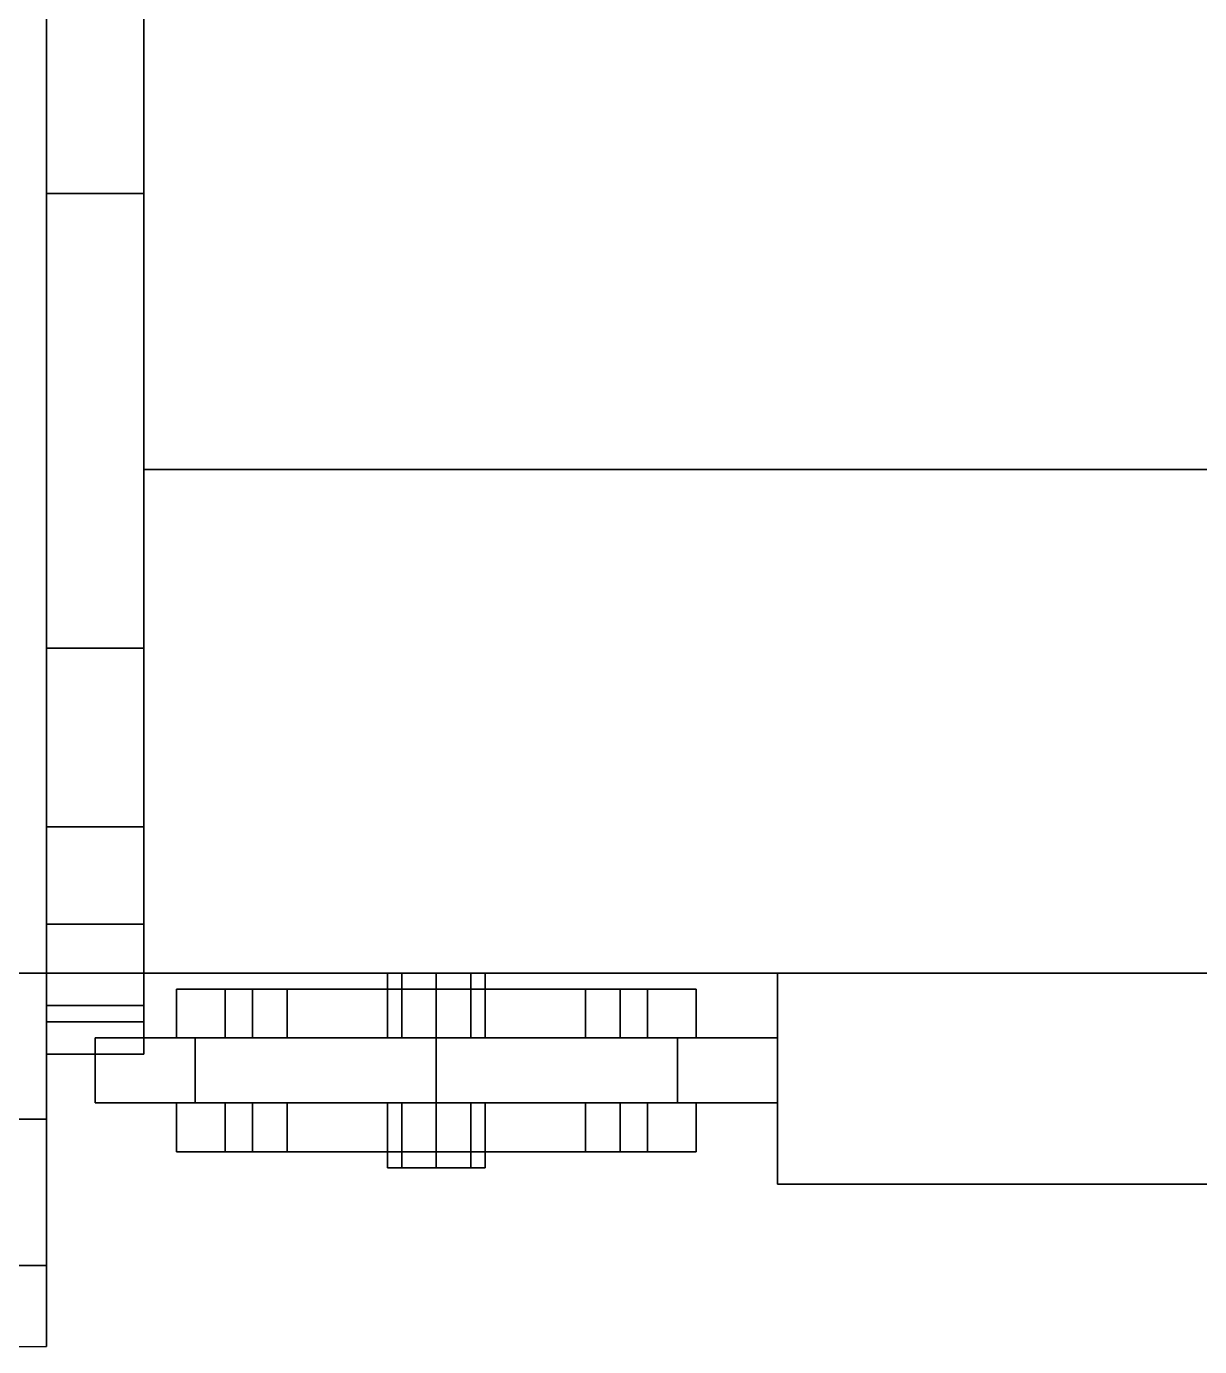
# Model space of a CAD drawing. Header units: millimetres. Extents: x -1.2 to 1.2, y -3.5 to 10.4.
# Drawn here: x -0.722 to 0, y -3.51 to -2.697 of the extents above; entities that cross this region are included whole.
import ezdxf

# ---------------------------------------------------------------- set-up
doc = ezdxf.new("R2010")
doc.units = ezdxf.units.MM
doc.layers.add('fenders', color=6, linetype='Continuous')
doc.layers.add('wheels', color=2, linetype='Continuous')

msp = doc.modelspace()

# ---------------------------------------------------------------- linework, layer by layer
at = {"extrusion": (-1, 0, 0)}
msp.add_line((-0.71, -2.48, 0.33), (-0.71, -2.97, 0.33), dxfattribs=at)
for points in [[(-0.71, -2.97, 0.33), (-0.71, -3.28, 0.66), (-0.71, 1.15, 1.03), (-0.71, 1.43, 0.33)], [(-0.71, -3.28, 0.66), (-0.71, -3.28, 0.91), (-0.71, -3.28, 0.91), (-0.71, 1.15, 1.03)], [(-0.71, -3.28, 0.91), (-0.71, -2.56, 1.03), (-0.71, 1.09332, 1.18587), (-0.71, 1.15, 1.03)], [(-0.65, -2.8, 0.2), (-0.71, -2.8, 0.2), (-0.71, -2.48, 0.33), (-0.65, -2.48, 0.33)], [(-0.71, -2.8, 0.2), (-0.71, -3.08, 0.2), (-0.71, -2.97, 0.33), (-0.71, -2.48, 0.33)], [(-0.65, -3.08, 0.2), (-0.65, -2.8, 0.2), (-0.65, -2.48, 0.33), (-0.65, -2.97, 0.33)], [(-0.65, -2.97, 0.33), (-0.65, -2.48, 0.33), (0.65, -2.48, 0.33), (0.65, -2.97, 0.33)], [(0.86, -2.56, 1.4), (-0.86, -2.56, 1.4), (-0.9, -3.28, 1.19), (0.9, -3.28, 1.19)], [(-0.65, -3.08, 0.2), (-0.71, -3.08, 0.2), (-0.71, -2.8, 0.2), (-0.65, -2.8, 0.2)], [(-0.71, -3.25, 0.29), (-0.71, -2.97, 0.33), (-0.71, -2.97, 0.33), (-0.71, -3.19, 0.25)], [(-0.71, -3.19, 0.25), (-0.71, -2.97, 0.33), (-0.71, -2.97, 0.33), (-0.71, -3.08, 0.2)], [(-0.71, -3.3, 0.36), (-0.71, -2.97, 0.33), (-0.71, -2.97, 0.33), (-0.71, -3.25, 0.29)], [(-0.71, -3.33, 0.43), (-0.71, -2.97, 0.33), (-0.71, -2.97, 0.33), (-0.71, -3.3, 0.36)], [(-0.71, -3.33, 0.55), (-0.71, -2.97, 0.33), (-0.71, -2.97, 0.33), (-0.71, -3.33, 0.43)], [(-0.71, -3.31, 0.62), (-0.71, -2.97, 0.33), (-0.71, -2.97, 0.33), (-0.71, -3.33, 0.55)], [(-0.71, -3.28, 0.66), (-0.71, -2.97, 0.33), (-0.71, -2.97, 0.33), (-0.71, -3.31, 0.62)], [(0.65, -3.28, 0.66), (-0.65, -3.28, 0.66), (-0.65, -2.97, 0.33), (0.65, -2.97, 0.33)], [(-0.65, -2.97, 0.33), (-0.65, -3.19, 0.25), (-0.65, -3.08, 0.2), (-0.65, -2.97, 0.33)], [(-0.65, -2.97, 0.33), (-0.65, -3.25, 0.29), (-0.65, -3.19, 0.25), (-0.65, -2.97, 0.33)], [(-0.65, -2.97, 0.33), (-0.65, -3.3, 0.36), (-0.65, -3.25, 0.29), (-0.65, -2.97, 0.33)], [(-0.65, -2.97, 0.33), (-0.65, -3.33, 0.43), (-0.65, -3.3, 0.36), (-0.65, -2.97, 0.33)], [(-0.65, -2.97, 0.33), (-0.65, -3.33, 0.55), (-0.65, -3.33, 0.43), (-0.65, -2.97, 0.33)], [(-0.65, -2.97, 0.33), (-0.65, -3.31, 0.62), (-0.65, -3.33, 0.55), (-0.65, -2.97, 0.33)], [(-0.65, -2.97, 0.33), (-0.65, -3.28, 0.66), (-0.65, -3.31, 0.62), (-0.65, -2.97, 0.33)], [(-0.65, -3.19, 0.25), (-0.71, -3.19, 0.25), (-0.71, -3.08, 0.2), (-0.65, -3.08, 0.2)], [(-0.65, -3.25, 0.29), (-0.71, -3.25, 0.29), (-0.71, -3.19, 0.25), (-0.65, -3.19, 0.25)], [(-0.65, -3.3, 0.36), (-0.71, -3.3, 0.36), (-0.71, -3.25, 0.29), (-0.65, -3.25, 0.29)], [(-0.26, -3.28, 1), (-0.9, -3.28, 1.19), (-0.97, -3.28, 0.91), (-0.71, -3.28, 0.91)], [(0.9, -3.28, 1.19), (-0.9, -3.28, 1.19), (-0.26, -3.28, 1), (0.26, -3.28, 1)], [(0.26, -3.28, 0.82), (-0.26, -3.28, 0.82), (-0.71, -3.28, 0.66), (0.71, -3.28, 0.66)], [(-0.65, -3.28, 0.66), (-0.71, -3.28, 0.66), (-0.71, -3.31, 0.62), (-0.65, -3.31, 0.62)], [(-0.71, -3.28, 0.91), (-0.71, -3.28, 0.66), (-0.26, -3.28, 0.82), (-0.26, -3.28, 1)], [(-0.26, -3.28, 1), (-0.26, -3.28, 0.82), (-0.26, -3.41, 0.82), (-0.26, -3.41, 1)], [(0.26, -3.41, 0.82), (-0.26, -3.41, 0.82), (-0.26, -3.28, 0.82), (0.26, -3.28, 0.82)], [(0.26, -3.28, 1), (-0.26, -3.28, 1), (-0.26, -3.41, 1), (0.26, -3.41, 1)], [(-0.65, -3.33, 0.43), (-0.71, -3.33, 0.43), (-0.71, -3.3, 0.36), (-0.65, -3.3, 0.36)], [(-0.65, -3.31, 0.62), (-0.71, -3.31, 0.62), (-0.71, -3.33, 0.55), (-0.65, -3.33, 0.55)], [(-0.65, -3.33, 0.55), (-0.71, -3.33, 0.55), (-0.71, -3.33, 0.43), (-0.65, -3.33, 0.43)], [(-0.26, -3.41, 1), (-0.26, -3.41, 0.82), (0.26, -3.41, 0.82), (0.26, -3.41, 1)]]:
    msp.add_3dface(points)
at = {"layer": 'fenders'}
for points in [[(-0.71, -3.28, 0.91), (-1.22, -3.28, 0.91), (-1.22, -3.37, 0.85), (-0.71, -3.37, 0.85)], [(-0.71, -3.28, 0.66), (-0.71, -3.46, 0.76), (-0.71, -3.51, 0.65), (-0.71, -3.28, 0.66)], [(-0.71, -3.28, 0.66), (-0.71, -3.37, 0.85), (-0.71, -3.46, 0.76), (-0.71, -3.28, 0.66)], [(-0.71, -3.28, 0.66), (-0.71, -3.28, 0.91), (-0.71, -3.37, 0.85), (-0.71, -3.28, 0.66)], [(-0.71, -3.37, 0.85), (-1.22, -3.37, 0.85), (-1.22, -3.46, 0.76), (-0.71, -3.46, 0.76)], [(-0.71, -3.46, 0.76), (-1.22, -3.46, 0.76), (-1.22, -3.51, 0.65), (-0.71, -3.51, 0.65)]]:
    msp.add_3dface(points, dxfattribs=at)
at = {"layer": 'wheels'}
for points in [[(-0.5, -3.32, 1.02), (-0.49121, -3.32, 1.04121), (-0.49121, -3.28, 1.04121), (-0.5, -3.28, 1.02)], [(-0.49121, -3.32, 0.99879), (-0.5, -3.32, 1.02), (-0.5, -3.28, 1.02), (-0.49121, -3.28, 0.99879)], [(-0.49121, -3.32, 1.04121), (-0.47, -3.32, 1.05), (-0.47, -3.28, 1.05), (-0.49121, -3.28, 1.04121)], [(-0.47, -3.32, 0.99), (-0.49121, -3.32, 0.99879), (-0.49121, -3.28, 0.99879), (-0.47, -3.28, 0.99)], [(-0.47, -3.32, 1.05), (-0.44879, -3.32, 1.04121), (-0.44879, -3.28, 1.04121), (-0.47, -3.28, 1.05)], [(-0.44879, -3.32, 0.99879), (-0.47, -3.32, 0.99), (-0.47, -3.28, 0.99), (-0.44879, -3.28, 0.99879)], [(-0.44879, -3.32, 1.04121), (-0.44, -3.32, 1.02), (-0.44, -3.28, 1.02), (-0.44879, -3.28, 1.04121)], [(-0.44, -3.32, 1.02), (-0.44879, -3.32, 0.99879), (-0.44879, -3.28, 0.99879), (-0.44, -3.28, 1.02)], [(-0.58314, -3.29, 0.90686), (-0.63, -3.29, 1.02), (-0.6, -3.29, 1.02), (-0.56192, -3.29, 0.92808)], [(-0.58314, -3.32, 0.90686), (-0.63, -3.32, 1.02), (-0.63, -3.29, 1.02), (-0.58314, -3.29, 0.90686)], [(-0.63, -3.29, 1.02), (-0.58314, -3.29, 1.13314), (-0.56192, -3.29, 1.11192), (-0.6, -3.29, 1.02)], [(-0.63, -3.32, 1.02), (-0.58314, -3.32, 1.13314), (-0.58314, -3.29, 1.13314), (-0.63, -3.29, 1.02)], [(-0.6, -3.32, 1.02), (-0.56192, -3.32, 0.92808), (-0.56192, -3.29, 0.92808), (-0.6, -3.29, 1.02)], [(-0.56192, -3.32, 1.11192), (-0.6, -3.32, 1.02), (-0.6, -3.29, 1.02), (-0.56192, -3.29, 1.11192)], [(-0.47, -3.29, 0.86), (-0.58314, -3.29, 0.90686), (-0.56192, -3.29, 0.92808), (-0.47, -3.29, 0.89)], [(-0.47, -3.32, 0.86), (-0.58314, -3.32, 0.90686), (-0.58314, -3.29, 0.90686), (-0.47, -3.29, 0.86)], [(-0.58314, -3.29, 1.13314), (-0.47, -3.29, 1.18), (-0.47, -3.29, 1.15), (-0.56192, -3.29, 1.11192)], [(-0.58314, -3.32, 1.13314), (-0.47, -3.32, 1.18), (-0.47, -3.29, 1.18), (-0.58314, -3.29, 1.13314)], [(-0.56192, -3.32, 0.92808), (-0.47, -3.32, 0.89), (-0.47, -3.29, 0.89), (-0.56192, -3.29, 0.92808)], [(-0.47, -3.32, 1.15), (-0.56192, -3.32, 1.11192), (-0.56192, -3.29, 1.11192), (-0.47, -3.29, 1.15)], [(-0.37808, -3.32, 1.11192), (-0.47, -3.32, 1.15), (-0.47, -3.29, 1.15), (-0.37808, -3.29, 1.11192)], [(-0.47, -3.32, 1.18), (-0.35686, -3.32, 1.13314), (-0.35686, -3.29, 1.13314), (-0.47, -3.29, 1.18)], [(-0.47, -3.29, 1.18), (-0.35686, -3.29, 1.13314), (-0.37808, -3.29, 1.11192), (-0.47, -3.29, 1.15)], [(-0.35686, -3.29, 0.90686), (-0.47, -3.29, 0.86), (-0.47, -3.29, 0.89), (-0.37808, -3.29, 0.92808)], [(-0.35686, -3.32, 0.90686), (-0.47, -3.32, 0.86), (-0.47, -3.29, 0.86), (-0.35686, -3.29, 0.90686)], [(-0.47, -3.32, 0.89), (-0.37808, -3.32, 0.92808), (-0.37808, -3.29, 0.92808), (-0.47, -3.29, 0.89)], [(-0.35686, -3.29, 1.13314), (-0.31, -3.29, 1.02), (-0.34, -3.29, 1.02), (-0.37808, -3.29, 1.11192)], [(-0.34, -3.32, 1.02), (-0.37808, -3.32, 1.11192), (-0.37808, -3.29, 1.11192), (-0.34, -3.29, 1.02)], [(-0.31, -3.29, 1.02), (-0.35686, -3.29, 0.90686), (-0.37808, -3.29, 0.92808), (-0.34, -3.29, 1.02)], [(-0.37808, -3.32, 0.92808), (-0.34, -3.32, 1.02), (-0.34, -3.29, 1.02), (-0.37808, -3.29, 0.92808)], [(-0.35686, -3.32, 1.13314), (-0.31, -3.32, 1.02), (-0.31, -3.29, 1.02), (-0.35686, -3.29, 1.13314)], [(-0.31, -3.32, 1.02), (-0.35686, -3.32, 0.90686), (-0.35686, -3.29, 0.90686), (-0.31, -3.29, 1.02)], [(-0.61849, -3.32, 0.87151), (-0.68, -3.32, 1.02), (-0.63, -3.32, 1.02), (-0.58314, -3.32, 0.90686)], [(-0.61849, -3.36, 0.87151), (-0.68, -3.36, 1.02), (-0.68, -3.32, 1.02), (-0.61849, -3.32, 0.87151)], [(-0.68, -3.32, 1.02), (-0.61849, -3.32, 1.16849), (-0.58314, -3.32, 1.13314), (-0.63, -3.32, 1.02)], [(-0.68, -3.36, 1.02), (-0.61849, -3.36, 1.16849), (-0.61849, -3.32, 1.16849), (-0.68, -3.32, 1.02)], [(-0.47, -3.32, 0.81), (-0.61849, -3.32, 0.87151), (-0.58314, -3.32, 0.90686), (-0.47, -3.32, 0.86)], [(-0.47, -3.36, 0.81), (-0.61849, -3.36, 0.87151), (-0.61849, -3.32, 0.87151), (-0.47, -3.32, 0.81)], [(-0.61849, -3.32, 1.16849), (-0.47, -3.32, 1.23), (-0.47, -3.32, 1.18), (-0.58314, -3.32, 1.13314)], [(-0.61849, -3.36, 1.16849), (-0.47, -3.36, 1.23), (-0.47, -3.32, 1.23), (-0.61849, -3.32, 1.16849)], [(-0.5, -3.32, 1.02), (-0.49121, -3.32, 0.99879), (-0.56192, -3.32, 0.92808), (-0.6, -3.32, 1.02)], [(-0.49121, -3.32, 1.04121), (-0.5, -3.32, 1.02), (-0.6, -3.32, 1.02), (-0.56192, -3.32, 1.11192)], [(-0.49121, -3.32, 0.99879), (-0.47, -3.32, 0.99), (-0.47, -3.32, 0.89), (-0.56192, -3.32, 0.92808)], [(-0.47, -3.32, 1.05), (-0.49121, -3.32, 1.04121), (-0.56192, -3.32, 1.11192), (-0.47, -3.32, 1.15)], [(-0.47, -3.36, 1.23), (-0.32151, -3.36, 1.16849), (-0.32151, -3.32, 1.16849), (-0.47, -3.32, 1.23)], [(-0.47, -3.32, 1.23), (-0.32151, -3.32, 1.16849), (-0.35686, -3.32, 1.13314), (-0.47, -3.32, 1.18)], [(-0.44879, -3.32, 1.04121), (-0.47, -3.32, 1.05), (-0.47, -3.32, 1.15), (-0.37808, -3.32, 1.11192)], [(-0.47, -3.32, 0.99), (-0.44879, -3.32, 0.99879), (-0.37808, -3.32, 0.92808), (-0.47, -3.32, 0.89)], [(-0.32151, -3.32, 0.87151), (-0.47, -3.32, 0.81), (-0.47, -3.32, 0.86), (-0.35686, -3.32, 0.90686)], [(-0.32151, -3.36, 0.87151), (-0.47, -3.36, 0.81), (-0.47, -3.32, 0.81), (-0.32151, -3.32, 0.87151)], [(-0.44, -3.32, 1.02), (-0.44879, -3.32, 1.04121), (-0.37808, -3.32, 1.11192), (-0.34, -3.32, 1.02)], [(-0.44879, -3.32, 0.99879), (-0.44, -3.32, 1.02), (-0.34, -3.32, 1.02), (-0.37808, -3.32, 0.92808)], [(-0.32151, -3.32, 1.16849), (-0.26, -3.32, 1.02), (-0.31, -3.32, 1.02), (-0.35686, -3.32, 1.13314)], [(-0.26, -3.32, 1.02), (-0.32151, -3.32, 0.87151), (-0.35686, -3.32, 0.90686), (-0.31, -3.32, 1.02)], [(-0.32151, -3.36, 1.16849), (-0.26, -3.36, 1.02), (-0.26, -3.32, 1.02), (-0.32151, -3.32, 1.16849)], [(-0.26, -3.36, 1.02), (-0.32151, -3.36, 0.87151), (-0.32151, -3.32, 0.87151), (-0.26, -3.32, 1.02)], [(-0.58314, -3.36, 0.90686), (-0.63, -3.36, 1.02), (-0.68, -3.36, 1.02), (-0.61849, -3.36, 0.87151)], [(-0.63, -3.36, 1.02), (-0.58314, -3.36, 1.13314), (-0.61849, -3.36, 1.16849), (-0.68, -3.36, 1.02)], [(-0.58314, -3.39, 0.90686), (-0.63, -3.39, 1.02), (-0.63, -3.36, 1.02), (-0.58314, -3.36, 0.90686)], [(-0.63, -3.39, 1.02), (-0.58314, -3.39, 1.13314), (-0.58314, -3.36, 1.13314), (-0.63, -3.36, 1.02)], [(-0.47, -3.36, 0.86), (-0.58314, -3.36, 0.90686), (-0.61849, -3.36, 0.87151), (-0.47, -3.36, 0.81)], [(-0.58314, -3.36, 1.13314), (-0.47, -3.36, 1.18), (-0.47, -3.36, 1.23), (-0.61849, -3.36, 1.16849)], [(-0.6, -3.36, 1.02), (-0.56192, -3.36, 0.92808), (-0.49121, -3.36, 0.99879), (-0.5, -3.36, 1.02)], [(-0.6, -3.39, 1.02), (-0.56192, -3.39, 0.92808), (-0.56192, -3.36, 0.92808), (-0.6, -3.36, 1.02)], [(-0.56192, -3.36, 1.11192), (-0.6, -3.36, 1.02), (-0.5, -3.36, 1.02), (-0.49121, -3.36, 1.04121)], [(-0.56192, -3.39, 1.11192), (-0.6, -3.39, 1.02), (-0.6, -3.36, 1.02), (-0.56192, -3.36, 1.11192)], [(-0.47, -3.39, 0.86), (-0.58314, -3.39, 0.90686), (-0.58314, -3.36, 0.90686), (-0.47, -3.36, 0.86)], [(-0.58314, -3.39, 1.13314), (-0.47, -3.39, 1.18), (-0.47, -3.36, 1.18), (-0.58314, -3.36, 1.13314)], [(-0.56192, -3.36, 0.92808), (-0.47, -3.36, 0.89), (-0.47, -3.36, 0.99), (-0.49121, -3.36, 0.99879)], [(-0.56192, -3.39, 0.92808), (-0.47, -3.39, 0.89), (-0.47, -3.36, 0.89), (-0.56192, -3.36, 0.92808)], [(-0.47, -3.36, 1.15), (-0.56192, -3.36, 1.11192), (-0.49121, -3.36, 1.04121), (-0.47, -3.36, 1.05)], [(-0.47, -3.39, 1.15), (-0.56192, -3.39, 1.11192), (-0.56192, -3.36, 1.11192), (-0.47, -3.36, 1.15)], [(-0.5, -3.4, 1.02), (-0.49121, -3.4, 1.04121), (-0.49121, -3.36, 1.04121), (-0.5, -3.36, 1.02)], [(-0.49121, -3.4, 0.99879), (-0.5, -3.4, 1.02), (-0.5, -3.36, 1.02), (-0.49121, -3.36, 0.99879)], [(-0.49121, -3.4, 1.04121), (-0.47, -3.4, 1.05), (-0.47, -3.36, 1.05), (-0.49121, -3.36, 1.04121)], [(-0.47, -3.4, 0.99), (-0.49121, -3.4, 0.99879), (-0.49121, -3.36, 0.99879), (-0.47, -3.36, 0.99)], [(-0.47, -3.4, 1.05), (-0.44879, -3.4, 1.04121), (-0.44879, -3.36, 1.04121), (-0.47, -3.36, 1.05)], [(-0.44879, -3.4, 0.99879), (-0.47, -3.4, 0.99), (-0.47, -3.36, 0.99), (-0.44879, -3.36, 0.99879)], [(-0.37808, -3.39, 1.11192), (-0.47, -3.39, 1.15), (-0.47, -3.36, 1.15), (-0.37808, -3.36, 1.11192)], [(-0.47, -3.39, 1.18), (-0.35686, -3.39, 1.13314), (-0.35686, -3.36, 1.13314), (-0.47, -3.36, 1.18)], [(-0.47, -3.36, 1.18), (-0.35686, -3.36, 1.13314), (-0.32151, -3.36, 1.16849), (-0.47, -3.36, 1.23)], [(-0.37808, -3.36, 1.11192), (-0.47, -3.36, 1.15), (-0.47, -3.36, 1.05), (-0.44879, -3.36, 1.04121)], [(-0.47, -3.36, 0.89), (-0.37808, -3.36, 0.92808), (-0.44879, -3.36, 0.99879), (-0.47, -3.36, 0.99)], [(-0.35686, -3.39, 0.90686), (-0.47, -3.39, 0.86), (-0.47, -3.36, 0.86), (-0.35686, -3.36, 0.90686)], [(-0.35686, -3.36, 0.90686), (-0.47, -3.36, 0.86), (-0.47, -3.36, 0.81), (-0.32151, -3.36, 0.87151)], [(-0.47, -3.39, 0.89), (-0.37808, -3.39, 0.92808), (-0.37808, -3.36, 0.92808), (-0.47, -3.36, 0.89)], [(-0.44879, -3.4, 1.04121), (-0.44, -3.4, 1.02), (-0.44, -3.36, 1.02), (-0.44879, -3.36, 1.04121)], [(-0.44, -3.4, 1.02), (-0.44879, -3.4, 0.99879), (-0.44879, -3.36, 0.99879), (-0.44, -3.36, 1.02)], [(-0.34, -3.36, 1.02), (-0.37808, -3.36, 1.11192), (-0.44879, -3.36, 1.04121), (-0.44, -3.36, 1.02)], [(-0.37808, -3.36, 0.92808), (-0.34, -3.36, 1.02), (-0.44, -3.36, 1.02), (-0.44879, -3.36, 0.99879)], [(-0.34, -3.39, 1.02), (-0.37808, -3.39, 1.11192), (-0.37808, -3.36, 1.11192), (-0.34, -3.36, 1.02)], [(-0.37808, -3.39, 0.92808), (-0.34, -3.39, 1.02), (-0.34, -3.36, 1.02), (-0.37808, -3.36, 0.92808)], [(-0.35686, -3.39, 1.13314), (-0.31, -3.39, 1.02), (-0.31, -3.36, 1.02), (-0.35686, -3.36, 1.13314)], [(-0.35686, -3.36, 1.13314), (-0.31, -3.36, 1.02), (-0.26, -3.36, 1.02), (-0.32151, -3.36, 1.16849)], [(-0.31, -3.39, 1.02), (-0.35686, -3.39, 0.90686), (-0.35686, -3.36, 0.90686), (-0.31, -3.36, 1.02)], [(-0.31, -3.36, 1.02), (-0.35686, -3.36, 0.90686), (-0.32151, -3.36, 0.87151), (-0.26, -3.36, 1.02)], [(-0.56192, -3.39, 0.92808), (-0.6, -3.39, 1.02), (-0.63, -3.39, 1.02), (-0.58314, -3.39, 0.90686)], [(-0.6, -3.39, 1.02), (-0.56192, -3.39, 1.11192), (-0.58314, -3.39, 1.13314), (-0.63, -3.39, 1.02)], [(-0.47, -3.39, 0.89), (-0.56192, -3.39, 0.92808), (-0.58314, -3.39, 0.90686), (-0.47, -3.39, 0.86)], [(-0.56192, -3.39, 1.11192), (-0.47, -3.39, 1.15), (-0.47, -3.39, 1.18), (-0.58314, -3.39, 1.13314)], [(-0.47, -3.39, 1.15), (-0.37808, -3.39, 1.11192), (-0.35686, -3.39, 1.13314), (-0.47, -3.39, 1.18)], [(-0.37808, -3.39, 0.92808), (-0.47, -3.39, 0.89), (-0.47, -3.39, 0.86), (-0.35686, -3.39, 0.90686)], [(-0.37808, -3.39, 1.11192), (-0.34, -3.39, 1.02), (-0.31, -3.39, 1.02), (-0.35686, -3.39, 1.13314)], [(-0.34, -3.39, 1.02), (-0.37808, -3.39, 0.92808), (-0.35686, -3.39, 0.90686), (-0.31, -3.39, 1.02)], [(-0.44879, -3.4, 1.04121), (-0.5, -3.4, 1.02), (-0.49121, -3.4, 0.99879), (-0.44, -3.4, 1.02)], [(-0.47, -3.4, 1.05), (-0.49121, -3.4, 1.04121), (-0.5, -3.4, 1.02), (-0.44879, -3.4, 1.04121)], [(-0.44, -3.4, 1.02), (-0.49121, -3.4, 0.99879), (-0.47, -3.4, 0.99), (-0.44879, -3.4, 0.99879)]]:
    msp.add_3dface(points, dxfattribs=at)

doc.saveas('drawing.dxf')
